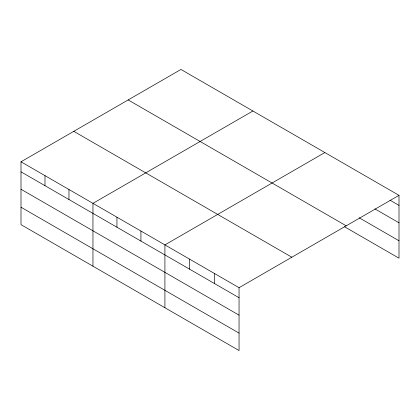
<?xml version="1.0" encoding="UTF-8"?>
<svg xmlns="http://www.w3.org/2000/svg" width="420" height="420" viewBox="0 0 420 420"><rect width="100%" height="100%" fill="white"/><g stroke="black" fill="none" stroke-linecap="round" stroke-linejoin="round"><path stroke-width="0.63" d="M344.521 226.742L399 258.195L399 195.347L180.952 69.458L21 161.805L21 224.653L239.048 350.543L239.048 287.695L21 161.805M252.908 111.001L92.957 203.348L92.957 266.196M324.865 152.544L164.913 244.892L164.913 307.739M239.048 287.695L399 195.347M390.012 200.188L399 205.38M374.85 208.866L399 222.805M359.121 217.744L399 240.765M128.168 99.934L346.217 225.823M73.784 131.334L291.832 257.219M21 171.838L239.048 297.722M21 189.263L239.048 315.152M21 207.223L239.048 333.113M214.337 273.431L214.337 283.458M189.625 259.161L189.625 269.189M140.926 231.047L140.926 241.075M116.944 217.198L116.944 227.225M68.969 189.504L68.969 199.532M44.987 175.655L44.987 185.682"/></g></svg>
